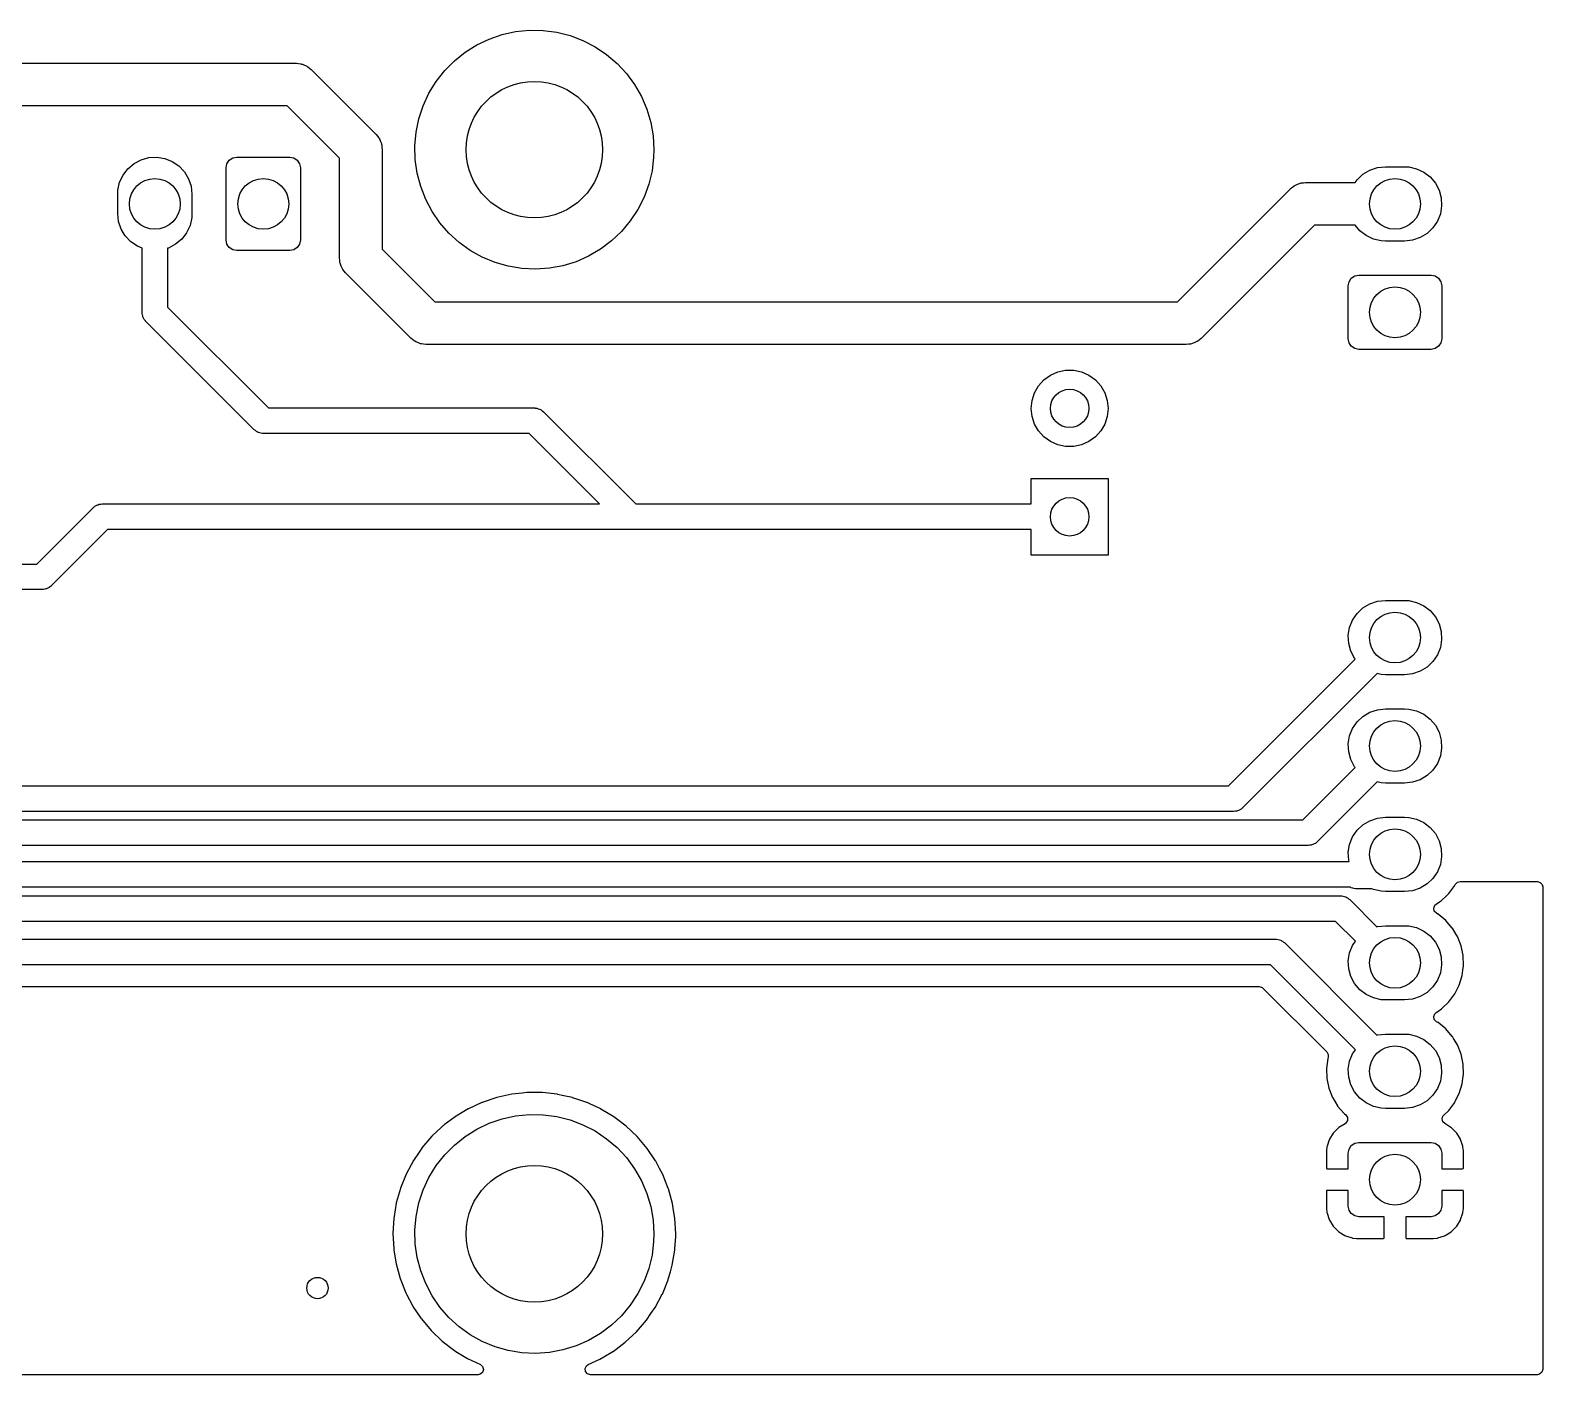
# Model space of a CAD drawing. Extents: x 14 to 417, y -139 to -108.
# Drawn here: x 381.89 to 417.32, y -139.19 to -107.69 of the extents above; entities that cross this region are included whole.
import ezdxf

# ---------------------------------------------------------------- set-up
doc = ezdxf.new("R2010")
doc.units = 0
doc.layers.add('BLACK', color=7, linetype='CONTINUOUS')

msp = doc.modelspace()

# ---------------------------------------------------------------- linework, layer by layer
at = {"layer": 'BLACK', "linetype": 'CONTINUOUS'}
for p, q in [((393.262, -107.724), (393.583, -107.692)), ((393.583, -107.692), (393.905, -107.698)), ((393.905, -107.698), (394.225, -107.74)), ((392.078, -108.208), (392.351, -108.036)), ((392.351, -108.036), (392.642, -107.898)), ((392.642, -107.898), (392.947, -107.793)), ((392.947, -107.793), (393.262, -107.724)), ((394.225, -107.74), (394.537, -107.818)), ((394.537, -107.818), (394.839, -107.932)), ((394.839, -107.932), (395.125, -108.08)), ((391.6, -108.638), (391.826, -108.409)), ((391.826, -108.409), (392.078, -108.208)), ((395.125, -108.08), (395.393, -108.26)), ((395.393, -108.26), (395.638, -108.469)), ((369.316, -108.466), (388.119, -108.466)), ((388.119, -108.466), (388.125, -108.466)), ((388.125, -108.466), (388.176, -108.474)), ((388.176, -108.474), (388.227, -108.478)), ((388.227, -108.478), (388.246, -108.485)), ((388.246, -108.485), (388.265, -108.488)), ((388.265, -108.488), (388.312, -108.51)), ((388.312, -108.51), (388.359, -108.527)), ((388.359, -108.527), (388.376, -108.54)), ((388.376, -108.54), (388.394, -108.548)), ((388.394, -108.548), (388.432, -108.582)), ((388.432, -108.582), (388.473, -108.612)), ((388.473, -108.612), (389.99, -110.129)), ((391.401, -108.892), (391.6, -108.638)), ((395.638, -108.469), (395.857, -108.705)), ((395.857, -108.705), (396.048, -108.965)), ((391.232, -109.167), (391.401, -108.892)), ((396.048, -108.965), (396.208, -109.245)), ((387.912, -109.466), (369.523, -109.466)), ((389.136, -110.69), (387.912, -109.466)), ((390.995, -109.765), (391.097, -109.459)), ((391.097, -109.459), (391.232, -109.167)), ((396.208, -109.245), (396.334, -109.542)), ((390.93, -110.081), (390.995, -109.765)), ((396.334, -109.542), (396.426, -109.851)), ((389.99, -110.129), (389.994, -110.134)), ((389.994, -110.134), (390.024, -110.175)), ((390.024, -110.175), (390.057, -110.213)), ((390.901, -110.402), (390.93, -110.081)), ((396.426, -109.851), (396.481, -110.168)), ((396.481, -110.168), (396.5, -110.49)), ((390.057, -110.213), (390.066, -110.232)), ((390.066, -110.232), (390.077, -110.248)), ((390.077, -110.248), (390.095, -110.296)), ((390.095, -110.296), (390.116, -110.342)), ((390.116, -110.342), (390.119, -110.362)), ((390.119, -110.362), (390.126, -110.381)), ((390.126, -110.381), (390.129, -110.432)), ((390.129, -110.432), (390.136, -110.483)), ((390.136, -110.483), (390.136, -112.823)), ((390.91, -110.724), (390.901, -110.402)), ((396.5, -110.49), (396.494, -110.666)), ((384.18, -110.935), (384.324, -110.814)), ((384.324, -110.814), (384.49, -110.726)), ((384.49, -110.726), (384.671, -110.676)), ((384.671, -110.676), (384.859, -110.666)), ((384.859, -110.666), (385.044, -110.697)), ((385.044, -110.697), (385.218, -110.767)), ((385.218, -110.767), (385.374, -110.872)), ((385.374, -110.872), (385.503, -111.009)), ((386.48, -110.915), (386.499, -110.819)), ((386.499, -110.819), (386.553, -110.738)), ((386.553, -110.738), (386.634, -110.684)), ((386.634, -110.684), (386.73, -110.665)), ((386.73, -110.665), (387.97, -110.665)), ((387.97, -110.665), (388.066, -110.684)), ((388.066, -110.684), (388.147, -110.738)), ((388.147, -110.738), (388.201, -110.819)), ((388.201, -110.819), (388.22, -110.915)), ((389.136, -113.03), (389.136, -110.69)), ((390.955, -111.043), (390.91, -110.724)), ((396.494, -110.666), (396.456, -110.986)), ((413.447, -110.91), (413.634, -110.89)), ((413.634, -110.89), (414.084, -110.89)), ((414.084, -110.89), (414.181, -110.895)), ((383.986, -111.255), (384.066, -111.084)), ((384.066, -111.084), (384.18, -110.935)), ((385.503, -111.009), (385.6, -111.17)), ((385.6, -111.17), (385.66, -111.348)), ((386.48, -112.605), (386.48, -110.915)), ((388.22, -110.915), (388.22, -112.605)), ((391.037, -111.355), (390.955, -111.043)), ((396.456, -110.986), (396.38, -111.299)), ((412.928, -111.26), (412.971, -111.196)), ((412.971, -111.196), (413.108, -111.067)), ((413.108, -111.067), (413.269, -110.97)), ((413.269, -110.97), (413.447, -110.91)), ((414.181, -110.895), (414.364, -110.936)), ((414.364, -110.936), (414.535, -111.016)), ((414.535, -111.016), (414.684, -111.13)), ((414.684, -111.13), (414.805, -111.274)), ((383.94, -111.535), (383.945, -111.438)), ((383.94, -111.985), (383.94, -111.535)), ((383.945, -111.438), (383.986, -111.255)), ((385.66, -111.348), (385.68, -111.535)), ((385.68, -111.535), (385.68, -111.985)), ((391.154, -111.656), (391.037, -111.355)), ((396.27, -111.602), (396.125, -111.89)), ((396.38, -111.299), (396.27, -111.602)), ((408.763, -114.054), (411.41, -111.406)), ((411.41, -111.406), (411.415, -111.402)), ((411.415, -111.402), (411.456, -111.372)), ((411.456, -111.372), (411.495, -111.339)), ((411.495, -111.339), (411.513, -111.33)), ((411.513, -111.33), (411.529, -111.319)), ((411.529, -111.319), (411.577, -111.301)), ((411.577, -111.301), (411.624, -111.28)), ((411.624, -111.28), (411.644, -111.277)), ((411.644, -111.277), (411.663, -111.27)), ((411.663, -111.27), (411.714, -111.267)), ((411.714, -111.267), (411.764, -111.26)), ((411.764, -111.26), (412.928, -111.26)), ((414.805, -111.274), (414.893, -111.44)), ((414.893, -111.44), (414.943, -111.621)), ((391.305, -111.94), (391.154, -111.656)), ((391.488, -112.206), (391.305, -111.94)), ((396.125, -111.89), (395.948, -112.159)), ((414.953, -111.809), (414.922, -111.994)), ((414.943, -111.621), (414.953, -111.809)), ((383.96, -112.172), (383.94, -111.985)), ((384.02, -112.35), (383.96, -112.172)), ((385.634, -112.265), (385.554, -112.436)), ((385.675, -112.082), (385.634, -112.265)), ((385.68, -111.985), (385.675, -112.082)), ((391.699, -112.449), (391.488, -112.206)), ((395.948, -112.159), (395.741, -112.407)), ((411.971, -112.26), (409.324, -114.908)), ((412.924, -112.26), (411.971, -112.26)), ((413.034, -112.39), (412.924, -112.26)), ((414.852, -112.168), (414.747, -112.324)), ((414.922, -111.994), (414.852, -112.168)), ((384.117, -112.511), (384.02, -112.35)), ((384.246, -112.648), (384.117, -112.511)), ((384.402, -112.753), (384.246, -112.648)), ((385.44, -112.585), (385.296, -112.706)), ((385.554, -112.436), (385.44, -112.585)), ((386.499, -112.701), (386.48, -112.605)), ((388.22, -112.605), (388.201, -112.701)), ((391.938, -112.666), (391.699, -112.449)), ((395.507, -112.629), (395.249, -112.822)), ((395.741, -112.407), (395.507, -112.629)), ((413.183, -112.504), (413.034, -112.39)), ((413.354, -112.584), (413.183, -112.504)), ((413.537, -112.625), (413.354, -112.584)), ((413.634, -112.63), (413.537, -112.625)), ((414.084, -112.63), (413.634, -112.63)), ((414.271, -112.61), (414.084, -112.63)), ((414.449, -112.55), (414.271, -112.61)), ((414.61, -112.453), (414.449, -112.55)), ((414.747, -112.324), (414.61, -112.453)), ((384.51, -112.797), (384.402, -112.753)), ((384.51, -114.3), (384.51, -112.797)), ((385.13, -112.794), (385.11, -112.799)), ((385.11, -112.799), (385.11, -114.176)), ((385.296, -112.706), (385.13, -112.794)), ((386.553, -112.782), (386.499, -112.701)), ((386.634, -112.836), (386.553, -112.782)), ((386.73, -112.855), (386.634, -112.836)), ((387.97, -112.855), (386.73, -112.855)), ((388.066, -112.836), (387.97, -112.855)), ((388.147, -112.782), (388.066, -112.836)), ((388.201, -112.701), (388.147, -112.782)), ((390.136, -112.823), (391.367, -114.054)), ((392.2, -112.854), (391.938, -112.666)), ((392.481, -113.011), (392.2, -112.854)), ((392.779, -113.134), (392.481, -113.011)), ((394.971, -112.985), (394.676, -113.114)), ((395.249, -112.822), (394.971, -112.985)), ((389.143, -113.08), (389.136, -113.03)), ((389.146, -113.131), (389.143, -113.08)), ((389.153, -113.15), (389.146, -113.131)), ((389.156, -113.17), (389.153, -113.15)), ((389.177, -113.217), (389.156, -113.17)), ((389.195, -113.265), (389.177, -113.217)), ((389.206, -113.281), (389.195, -113.265)), ((389.215, -113.299), (389.206, -113.281)), ((389.248, -113.338), (389.215, -113.299)), ((389.278, -113.379), (389.248, -113.338)), ((393.089, -113.223), (392.779, -113.134)), ((393.407, -113.275), (393.089, -113.223)), ((393.729, -113.29), (393.407, -113.275)), ((394.051, -113.268), (393.729, -113.29)), ((394.368, -113.209), (394.051, -113.268)), ((394.676, -113.114), (394.368, -113.209)), ((389.282, -113.384), (389.278, -113.379)), ((390.806, -114.908), (389.282, -113.384)), ((412.764, -113.68), (412.783, -113.584)), ((412.764, -114.92), (412.764, -113.68)), ((412.783, -113.584), (412.837, -113.503)), ((412.837, -113.503), (412.918, -113.449)), ((412.918, -113.449), (413.014, -113.43)), ((413.014, -113.43), (414.704, -113.43)), ((414.704, -113.43), (414.8, -113.449)), ((414.8, -113.449), (414.881, -113.503)), ((414.881, -113.503), (414.935, -113.584)), ((414.935, -113.584), (414.954, -113.68)), ((414.954, -113.68), (414.954, -114.92)), ((391.367, -114.054), (408.763, -114.054)), ((384.516, -114.333), (384.51, -114.3)), ((384.517, -114.366), (384.516, -114.333)), ((384.526, -114.386), (384.517, -114.366)), ((384.53, -114.408), (384.526, -114.386)), ((384.548, -114.436), (384.53, -114.408)), ((384.561, -114.467), (384.548, -114.436)), ((385.11, -114.176), (387.474, -116.54)), ((384.584, -114.495), (384.561, -114.467)), ((384.588, -114.502), (384.584, -114.495)), ((384.591, -114.504), (384.588, -114.502)), ((384.598, -114.512), (384.591, -114.504)), ((387.138, -117.052), (384.598, -114.512)), ((390.847, -114.938), (390.806, -114.908)), ((390.885, -114.972), (390.847, -114.938)), ((390.904, -114.98), (390.885, -114.972)), ((390.92, -114.993), (390.904, -114.98)), ((390.968, -115.01), (390.92, -114.993)), ((391.014, -115.032), (390.968, -115.01)), ((391.034, -115.035), (391.014, -115.032)), ((391.053, -115.042), (391.034, -115.035)), ((391.103, -115.046), (391.053, -115.042)), ((391.154, -115.054), (391.103, -115.046)), ((391.16, -115.054), (391.154, -115.054)), ((408.97, -115.054), (391.16, -115.054)), ((409.021, -115.047), (408.97, -115.054)), ((409.071, -115.044), (409.021, -115.047)), ((409.09, -115.037), (409.071, -115.044)), ((409.11, -115.034), (409.09, -115.037)), ((409.157, -115.013), (409.11, -115.034)), ((409.205, -114.995), (409.157, -115.013)), ((409.221, -114.984), (409.205, -114.995)), ((409.239, -114.975), (409.221, -114.984)), ((409.278, -114.942), (409.239, -114.975)), ((409.319, -114.912), (409.278, -114.942)), ((409.324, -114.908), (409.319, -114.912)), ((412.783, -115.016), (412.764, -114.92)), ((412.837, -115.097), (412.783, -115.016)), ((412.918, -115.151), (412.837, -115.097)), ((414.881, -115.097), (414.8, -115.151)), ((414.935, -115.016), (414.881, -115.097)), ((414.954, -114.92), (414.935, -115.016)), ((413.014, -115.17), (412.918, -115.151)), ((414.704, -115.17), (413.014, -115.17)), ((414.8, -115.151), (414.704, -115.17)), ((405.637, -115.882), (405.789, -115.772)), ((405.789, -115.772), (405.961, -115.695)), ((405.961, -115.695), (406.145, -115.656)), ((406.145, -115.656), (406.333, -115.656)), ((406.333, -115.656), (406.517, -115.695)), ((406.517, -115.695), (406.689, -115.772)), ((406.689, -115.772), (406.841, -115.882)), ((405.359, -116.364), (405.417, -116.185)), ((405.417, -116.185), (405.511, -116.022)), ((405.511, -116.022), (405.637, -115.882)), ((406.841, -115.882), (406.967, -116.022)), ((406.967, -116.022), (407.061, -116.185)), ((407.061, -116.185), (407.119, -116.364)), ((387.474, -116.54), (393.7, -116.54)), ((393.7, -116.54), (393.71, -116.541)), ((393.71, -116.541), (393.715, -116.54)), ((393.715, -116.54), (393.722, -116.542)), ((393.722, -116.542), (393.758, -116.546)), ((393.758, -116.546), (393.789, -116.558)), ((393.789, -116.558), (393.822, -116.566)), ((405.339, -116.551), (405.359, -116.364)), ((405.359, -116.738), (405.339, -116.551)), ((407.119, -116.364), (407.139, -116.551)), ((407.139, -116.551), (407.119, -116.738)), ((393.822, -116.566), (393.84, -116.578)), ((393.84, -116.578), (393.86, -116.586)), ((393.86, -116.586), (393.885, -116.609)), ((393.885, -116.609), (393.912, -116.628)), ((393.912, -116.628), (396.075, -118.791)), ((405.417, -116.917), (405.359, -116.738)), ((405.511, -117.08), (405.417, -116.917)), ((407.061, -116.917), (406.967, -117.08)), ((407.119, -116.738), (407.061, -116.917)), ((387.165, -117.071), (387.138, -117.052)), ((387.19, -117.094), (387.165, -117.071)), ((387.21, -117.102), (387.19, -117.094)), ((387.228, -117.114), (387.21, -117.102)), ((387.261, -117.122), (387.228, -117.114)), ((387.292, -117.134), (387.261, -117.122)), ((387.328, -117.138), (387.292, -117.134)), ((387.335, -117.14), (387.328, -117.138)), ((387.34, -117.139), (387.335, -117.14)), ((387.35, -117.14), (387.34, -117.139)), ((393.576, -117.14), (387.35, -117.14)), ((395.227, -118.791), (393.576, -117.14)), ((405.637, -117.22), (405.511, -117.08)), ((405.789, -117.33), (405.637, -117.22)), ((406.841, -117.22), (406.689, -117.33)), ((406.967, -117.08), (406.841, -117.22)), ((405.961, -117.407), (405.789, -117.33)), ((406.145, -117.446), (405.961, -117.407)), ((406.333, -117.446), (406.145, -117.446)), ((406.517, -117.407), (406.333, -117.446)), ((406.689, -117.33), (406.517, -117.407)), ((405.339, -118.191), (407.139, -118.191)), ((405.339, -118.791), (405.339, -118.191)), ((407.139, -118.191), (407.139, -119.991)), ((382.044, -120.198), (383.363, -118.879)), ((383.363, -118.879), (383.371, -118.872)), ((383.371, -118.872), (383.374, -118.869)), ((383.374, -118.869), (383.38, -118.865)), ((383.38, -118.865), (383.408, -118.842)), ((383.408, -118.842), (383.439, -118.829)), ((383.439, -118.829), (383.467, -118.811)), ((383.467, -118.811), (383.489, -118.807)), ((383.489, -118.807), (383.509, -118.798)), ((383.509, -118.798), (383.542, -118.797)), ((383.542, -118.797), (383.575, -118.791)), ((383.575, -118.791), (395.227, -118.791)), ((396.075, -118.791), (405.339, -118.791)), ((383.699, -119.391), (382.381, -120.71)), ((405.339, -119.391), (383.699, -119.391)), ((405.339, -119.991), (405.339, -119.391)), ((407.139, -119.991), (405.339, -119.991)), ((358.064, -120.198), (382.044, -120.198)), ((382.168, -120.798), (358.188, -120.798)), ((382.201, -120.792), (382.168, -120.798)), ((382.234, -120.79), (382.201, -120.792)), ((382.255, -120.782), (382.234, -120.79)), ((382.276, -120.777), (382.255, -120.782)), ((382.305, -120.76), (382.276, -120.777)), ((382.335, -120.747), (382.305, -120.76)), ((382.363, -120.724), (382.335, -120.747)), ((382.37, -120.72), (382.363, -120.724)), ((382.373, -120.716), (382.37, -120.72)), ((382.381, -120.71), (382.373, -120.716)), ((413.108, -121.227), (413.269, -121.13)), ((413.269, -121.13), (413.447, -121.07)), ((413.447, -121.07), (413.634, -121.05)), ((413.634, -121.05), (414.084, -121.05)), ((414.084, -121.05), (414.181, -121.055)), ((414.181, -121.055), (414.364, -121.096)), ((414.364, -121.096), (414.535, -121.176)), ((412.796, -121.686), (412.866, -121.512)), ((412.866, -121.512), (412.971, -121.356)), ((412.971, -121.356), (413.108, -121.227)), ((414.535, -121.176), (414.684, -121.29)), ((414.684, -121.29), (414.805, -121.434)), ((414.805, -121.434), (414.893, -121.6)), ((412.765, -121.871), (412.796, -121.686)), ((412.775, -122.059), (412.765, -121.871)), ((414.893, -121.6), (414.943, -121.781)), ((414.943, -121.781), (414.953, -121.969)), ((412.825, -122.24), (412.775, -122.059)), ((414.922, -122.154), (414.852, -122.328)), ((414.953, -121.969), (414.922, -122.154)), ((409.962, -125.392), (412.929, -122.426)), ((412.913, -122.406), (412.825, -122.24)), ((412.929, -122.426), (412.913, -122.406)), ((414.747, -122.484), (414.61, -122.613)), ((414.852, -122.328), (414.747, -122.484)), ((413.44, -122.763), (410.299, -125.905)), ((413.537, -122.785), (413.44, -122.763)), ((413.634, -122.79), (413.537, -122.785)), ((414.084, -122.79), (413.634, -122.79)), ((414.271, -122.77), (414.084, -122.79)), ((414.449, -122.71), (414.271, -122.77)), ((414.61, -122.613), (414.449, -122.71)), ((413.269, -123.67), (413.447, -123.61)), ((413.447, -123.61), (413.634, -123.59)), ((413.634, -123.59), (414.084, -123.59)), ((414.084, -123.59), (414.181, -123.595)), ((414.181, -123.595), (414.364, -123.636)), ((414.364, -123.636), (414.535, -123.716)), ((412.866, -124.052), (412.971, -123.896)), ((412.971, -123.896), (413.108, -123.767)), ((413.108, -123.767), (413.269, -123.67)), ((414.535, -123.716), (414.684, -123.83)), ((414.684, -123.83), (414.805, -123.974)), ((414.805, -123.974), (414.893, -124.14)), ((412.765, -124.411), (412.796, -124.226)), ((412.796, -124.226), (412.866, -124.052)), ((414.893, -124.14), (414.943, -124.321)), ((414.943, -124.321), (414.953, -124.509)), ((412.775, -124.599), (412.765, -124.411)), ((412.825, -124.78), (412.775, -124.599)), ((414.922, -124.694), (414.852, -124.868)), ((414.953, -124.509), (414.922, -124.694)), ((411.703, -126.192), (412.929, -124.966)), ((412.913, -124.946), (412.825, -124.78)), ((412.929, -124.966), (412.913, -124.946)), ((414.747, -125.024), (414.61, -125.153)), ((414.852, -124.868), (414.747, -125.024)), ((233.032, -125.392), (409.962, -125.392)), ((413.44, -125.303), (412.039, -126.704)), ((413.537, -125.325), (413.44, -125.303)), ((413.634, -125.33), (413.537, -125.325)), ((414.084, -125.33), (413.634, -125.33)), ((414.271, -125.31), (414.084, -125.33)), ((414.449, -125.25), (414.271, -125.31)), ((414.61, -125.153), (414.449, -125.25)), ((410.087, -125.992), (233.157, -125.992)), ((410.119, -125.986), (410.087, -125.992)), ((410.152, -125.985), (410.119, -125.986)), ((410.173, -125.976), (410.152, -125.985)), ((410.195, -125.972), (410.173, -125.976)), ((410.223, -125.955), (410.195, -125.972)), ((410.253, -125.942), (410.223, -125.955)), ((410.281, -125.919), (410.253, -125.942)), ((410.288, -125.915), (410.281, -125.919)), ((410.291, -125.911), (410.288, -125.915)), ((410.299, -125.905), (410.291, -125.911)), ((233.364, -126.192), (411.703, -126.192)), ((412.866, -126.592), (412.971, -126.436)), ((412.971, -126.436), (413.108, -126.307)), ((413.108, -126.307), (413.269, -126.21)), ((413.269, -126.21), (413.447, -126.15)), ((413.447, -126.15), (413.634, -126.13)), ((413.634, -126.13), (414.084, -126.13)), ((414.084, -126.13), (414.181, -126.135)), ((414.181, -126.135), (414.364, -126.176)), ((414.364, -126.176), (414.535, -126.256)), ((414.535, -126.256), (414.684, -126.37)), ((414.684, -126.37), (414.805, -126.514)), ((411.827, -126.792), (233.488, -126.792)), ((411.86, -126.786), (411.827, -126.792)), ((411.893, -126.785), (411.86, -126.786)), ((411.913, -126.776), (411.893, -126.785)), ((411.935, -126.772), (411.913, -126.776)), ((411.963, -126.754), (411.935, -126.772)), ((411.994, -126.741), (411.963, -126.754)), ((412.022, -126.718), (411.994, -126.741)), ((412.029, -126.714), (412.022, -126.718)), ((412.031, -126.711), (412.029, -126.714)), ((412.039, -126.704), (412.031, -126.711)), ((412.765, -126.951), (412.796, -126.766)), ((412.796, -126.766), (412.866, -126.592)), ((414.805, -126.514), (414.893, -126.68)), ((414.893, -126.68), (414.943, -126.861)), ((233.516, -127.17), (412.784, -127.17)), ((412.775, -127.139), (412.765, -126.951)), ((412.784, -127.17), (412.775, -127.139)), ((414.953, -127.049), (414.922, -127.234)), ((414.943, -126.861), (414.953, -127.049)), ((414.852, -127.408), (414.747, -127.564)), ((414.922, -127.234), (414.852, -127.408)), ((412.819, -127.77), (233.64, -127.77)), ((412.836, -127.782), (412.819, -127.77)), ((412.869, -127.79), (412.836, -127.782)), ((412.899, -127.802), (412.869, -127.79)), ((412.935, -127.806), (412.899, -127.802)), ((412.943, -127.808), (412.935, -127.806)), ((412.948, -127.807), (412.943, -127.808)), ((412.958, -127.808), (412.948, -127.807)), ((413.32, -127.808), (412.958, -127.808)), ((413.354, -127.824), (413.32, -127.808)), ((413.537, -127.865), (413.354, -127.824)), ((413.634, -127.87), (413.537, -127.865)), ((414.084, -127.87), (413.634, -127.87)), ((414.271, -127.85), (414.084, -127.87)), ((414.449, -127.79), (414.271, -127.85)), ((414.61, -127.693), (414.449, -127.79)), ((414.747, -127.564), (414.61, -127.693)), ((415.12, -127.917), (415.26, -127.729)), ((415.26, -127.729), (415.262, -127.724)), ((415.262, -127.724), (415.273, -127.704)), ((415.262, -127.724), (415.262, -127.724)), ((415.273, -127.704), (415.321, -127.652)), ((415.321, -127.652), (415.385, -127.635)), ((415.385, -127.635), (417.195, -127.635)), ((417.195, -127.635), (417.264, -127.655)), ((417.264, -127.655), (417.31, -127.709)), ((417.31, -127.709), (417.321, -127.761)), ((417.321, -127.761), (417.321, -139.065)), ((233.847, -127.97), (412.589, -127.97)), ((412.589, -127.97), (412.599, -127.971)), ((412.599, -127.971), (412.604, -127.97)), ((412.604, -127.97), (412.611, -127.972)), ((412.611, -127.972), (412.647, -127.976)), ((412.647, -127.976), (412.678, -127.988)), ((412.678, -127.988), (412.711, -127.996)), ((412.711, -127.996), (412.729, -128.008)), ((412.729, -128.008), (412.749, -128.016)), ((412.749, -128.016), (412.774, -128.039)), ((412.774, -128.039), (412.801, -128.058)), ((412.801, -128.058), (413.437, -128.694)), ((414.767, -128.258), (414.793, -128.192)), ((414.793, -128.192), (414.822, -128.165)), ((414.822, -128.165), (414.9, -128.112)), ((414.9, -128.112), (414.951, -128.078)), ((414.951, -128.078), (414.975, -128.056)), ((414.975, -128.056), (415.041, -127.992)), ((415.041, -127.992), (415.12, -127.917)), ((412.465, -128.57), (233.971, -128.57)), ((412.931, -129.036), (412.465, -128.57)), ((414.781, -128.328), (414.767, -128.258)), ((414.831, -128.379), (414.781, -128.328)), ((414.863, -128.397), (414.831, -128.379)), ((414.868, -128.4), (414.863, -128.397)), ((414.863, -128.397), (414.863, -128.397)), ((415.049, -128.548), (414.868, -128.4)), ((415.202, -128.725), (415.049, -128.548)), ((413.437, -128.694), (413.447, -128.69)), ((413.447, -128.69), (413.634, -128.67)), ((413.634, -128.67), (414.084, -128.67)), ((414.084, -128.67), (414.181, -128.675)), ((414.181, -128.675), (414.364, -128.716)), ((414.364, -128.716), (414.535, -128.796)), ((414.535, -128.796), (414.684, -128.91)), ((414.684, -128.91), (414.805, -129.054)), ((415.205, -128.729), (415.202, -128.725)), ((415.293, -128.875), (415.205, -128.729)), ((415.205, -128.729), (415.205, -128.729)), ((415.323, -128.925), (415.293, -128.875)), ((415.409, -129.142), (415.323, -128.925)), ((233.962, -128.986), (411.065, -128.986)), ((411.065, -128.986), (411.075, -128.987)), ((411.075, -128.987), (411.08, -128.986)), ((411.08, -128.986), (411.087, -128.988)), ((411.087, -128.988), (411.123, -128.992)), ((411.123, -128.992), (411.154, -129.004)), ((411.154, -129.004), (411.187, -129.012)), ((411.187, -129.012), (411.205, -129.024)), ((411.205, -129.024), (411.225, -129.032)), ((411.225, -129.032), (411.25, -129.055)), ((411.25, -129.055), (411.277, -129.074)), ((411.277, -129.074), (413.437, -131.234)), ((412.765, -129.491), (412.796, -129.306)), ((412.796, -129.306), (412.866, -129.132)), ((412.866, -129.132), (412.931, -129.036)), ((414.805, -129.054), (414.893, -129.22)), ((414.893, -129.22), (414.943, -129.401)), ((415.457, -129.371), (415.409, -129.142)), ((410.941, -129.586), (234.086, -129.586)), ((412.931, -131.576), (410.941, -129.586)), ((412.775, -129.679), (412.765, -129.491)), ((414.953, -129.589), (414.922, -129.774)), ((414.943, -129.401), (414.953, -129.589)), ((415.452, -129.709), (415.465, -129.61)), ((415.466, -129.605), (415.457, -129.371)), ((415.465, -129.61), (415.466, -129.605)), ((415.465, -129.61), (415.465, -129.61)), ((412.825, -129.86), (412.775, -129.679)), ((412.913, -130.026), (412.825, -129.86)), ((413.034, -130.17), (412.913, -130.026)), ((414.852, -129.948), (414.747, -130.104)), ((414.922, -129.774), (414.852, -129.948)), ((415.366, -130.06), (415.435, -129.837)), ((415.435, -129.837), (415.452, -129.709)), ((234.349, -130.094), (410.678, -130.094)), ((410.678, -130.094), (410.746, -130.115)), ((410.746, -130.115), (410.767, -130.131)), ((410.767, -130.131), (412.261, -131.626)), ((413.183, -130.284), (413.034, -130.17)), ((413.354, -130.364), (413.183, -130.284)), ((413.537, -130.405), (413.354, -130.364)), ((414.449, -130.33), (414.271, -130.39)), ((414.61, -130.233), (414.449, -130.33)), ((414.747, -130.104), (414.61, -130.233)), ((415.12, -130.457), (415.26, -130.269)), ((415.26, -130.269), (415.315, -130.16)), ((415.315, -130.16), (415.363, -130.065)), ((415.363, -130.065), (415.366, -130.06)), ((415.363, -130.065), (415.363, -130.065)), ((413.634, -130.41), (413.537, -130.405)), ((414.084, -130.41), (413.634, -130.41)), ((414.271, -130.39), (414.084, -130.41)), ((414.767, -130.798), (414.793, -130.732)), ((414.793, -130.732), (414.822, -130.705)), ((414.822, -130.705), (414.864, -130.677)), ((414.864, -130.677), (414.951, -130.618)), ((414.951, -130.618), (415.12, -130.457)), ((414.781, -130.868), (414.767, -130.798)), ((414.831, -130.919), (414.781, -130.868)), ((414.863, -130.937), (414.831, -130.919)), ((414.868, -130.94), (414.863, -130.937)), ((414.863, -130.937), (414.863, -130.937)), ((415.049, -131.088), (414.868, -130.94)), ((415.202, -131.265), (415.049, -131.088)), ((413.437, -131.234), (413.447, -131.23)), ((413.447, -131.23), (413.634, -131.21)), ((413.634, -131.21), (414.084, -131.21)), ((414.084, -131.21), (414.181, -131.215)), ((414.181, -131.215), (414.364, -131.256)), ((414.364, -131.256), (414.535, -131.336)), ((414.535, -131.336), (414.684, -131.45)), ((415.205, -131.269), (415.202, -131.265)), ((415.231, -131.313), (415.205, -131.269)), ((415.205, -131.269), (415.205, -131.269)), ((415.323, -131.465), (415.231, -131.313)), ((412.283, -131.783), (412.252, -132.015)), ((412.261, -131.626), (412.295, -131.688)), ((412.292, -131.752), (412.283, -131.783)), ((412.295, -131.688), (412.292, -131.752)), ((412.796, -131.846), (412.866, -131.672)), ((412.866, -131.672), (412.931, -131.576)), ((414.684, -131.45), (414.805, -131.594)), ((414.805, -131.594), (414.893, -131.76)), ((414.893, -131.76), (414.943, -131.941)), ((415.409, -131.682), (415.323, -131.465)), ((415.457, -131.911), (415.409, -131.682)), ((412.252, -132.015), (412.261, -132.249)), ((412.765, -132.031), (412.796, -131.846)), ((412.775, -132.219), (412.765, -132.031)), ((414.953, -132.129), (414.922, -132.314)), ((414.943, -131.941), (414.953, -132.129)), ((415.452, -132.249), (415.465, -132.15)), ((415.466, -132.145), (415.457, -131.911)), ((415.465, -132.15), (415.466, -132.145)), ((415.465, -132.15), (415.465, -132.15)), ((412.261, -132.249), (412.309, -132.478)), ((412.309, -132.478), (412.395, -132.695)), ((412.825, -132.4), (412.775, -132.219)), ((412.913, -132.566), (412.825, -132.4)), ((414.852, -132.488), (414.747, -132.644)), ((414.922, -132.314), (414.852, -132.488)), ((415.366, -132.6), (415.435, -132.377)), ((415.435, -132.377), (415.452, -132.249)), ((392.472, -132.813), (392.155, -132.959)), ((392.477, -132.811), (392.472, -132.813)), ((392.48, -132.809), (392.477, -132.811)), ((392.477, -132.811), (392.477, -132.811)), ((392.82, -132.696), (392.48, -132.809)), ((393.17, -132.619), (392.82, -132.696)), ((393.174, -132.619), (393.17, -132.619)), ((393.413, -132.593), (393.174, -132.619)), ((393.174, -132.619), (393.174, -132.619)), ((393.527, -132.581), (393.413, -132.593)), ((393.712, -132.582), (393.527, -132.581)), ((393.882, -132.582), (393.712, -132.582)), ((393.885, -132.582), (393.882, -132.582)), ((393.882, -132.582), (393.882, -132.582)), ((393.888, -132.582), (393.885, -132.582)), ((394.238, -132.621), (393.888, -132.582)), ((393.888, -132.582), (393.888, -132.582)), ((394.241, -132.621), (394.238, -132.621)), ((394.238, -132.621), (394.238, -132.621)), ((394.244, -132.622), (394.241, -132.621)), ((394.393, -132.655), (394.244, -132.622)), ((394.244, -132.622), (394.244, -132.622)), ((394.591, -132.699), (394.393, -132.655)), ((394.594, -132.7), (394.591, -132.699)), ((394.717, -132.741), (394.594, -132.7)), ((394.594, -132.7), (394.594, -132.7)), ((394.93, -132.814), (394.717, -132.741)), ((394.934, -132.815), (394.93, -132.814)), ((394.997, -132.844), (394.934, -132.815)), ((394.934, -132.815), (394.934, -132.815)), ((395.256, -132.964), (394.997, -132.844)), ((412.395, -132.695), (412.401, -132.705)), ((412.401, -132.705), (412.512, -132.889)), ((413.034, -132.71), (412.913, -132.566)), ((413.183, -132.824), (413.034, -132.71)), ((413.354, -132.904), (413.183, -132.824)), ((414.61, -132.773), (414.449, -132.87)), ((414.747, -132.644), (414.61, -132.773)), ((415.12, -132.997), (415.26, -132.809)), ((415.26, -132.809), (415.273, -132.783)), ((415.273, -132.783), (415.363, -132.605)), ((415.363, -132.605), (415.366, -132.6)), ((415.363, -132.605), (415.363, -132.605)), ((391.844, -133.145), (391.589, -133.338)), ((391.847, -133.143), (391.844, -133.145)), ((391.844, -133.145), (391.844, -133.145)), ((391.868, -133.131), (391.847, -133.143)), ((392.152, -132.961), (391.868, -133.131)), ((392.155, -132.959), (392.152, -132.961)), ((392.152, -132.961), (392.152, -132.961)), ((392.642, -133.298), (392.947, -133.193)), ((392.947, -133.193), (393.262, -133.124)), ((393.262, -133.124), (393.583, -133.092)), ((393.583, -133.092), (393.905, -133.098)), ((393.905, -133.098), (394.225, -133.14)), ((394.225, -133.14), (394.537, -133.218)), ((395.258, -132.966), (395.256, -132.964)), ((395.559, -133.148), (395.258, -132.966)), ((395.258, -132.966), (395.258, -132.966)), ((395.562, -133.15), (395.559, -133.148)), ((395.559, -133.148), (395.559, -133.148)), ((395.565, -133.152), (395.562, -133.15)), ((395.627, -133.199), (395.565, -133.152)), ((395.565, -133.152), (395.565, -133.152)), ((395.847, -133.367), (395.627, -133.199)), ((412.512, -132.889), (412.516, -132.895)), ((412.516, -132.895), (412.67, -133.072)), ((412.67, -133.072), (412.674, -133.075)), ((412.674, -133.075), (412.707, -133.103)), ((412.707, -133.103), (412.747, -133.161)), ((412.747, -133.161), (412.749, -133.232)), ((413.537, -132.945), (413.354, -132.904)), ((413.634, -132.95), (413.537, -132.945)), ((414.084, -132.95), (413.634, -132.95)), ((414.271, -132.93), (414.084, -132.95)), ((414.449, -132.87), (414.271, -132.93)), ((414.964, -133.199), (414.984, -133.131)), ((414.983, -133.267), (414.964, -133.199)), ((414.984, -133.131), (415.003, -133.109)), ((415.003, -133.109), (415.12, -132.997)), ((391.52, -133.398), (391.301, -133.605)), ((391.559, -133.362), (391.52, -133.398)), ((391.561, -133.359), (391.559, -133.362)), ((391.559, -133.362), (391.559, -133.362)), ((391.589, -133.338), (391.561, -133.359)), ((392.078, -133.608), (392.351, -133.436)), ((392.351, -133.436), (392.642, -133.298)), ((394.537, -133.218), (394.839, -133.332)), ((394.839, -133.332), (395.125, -133.48)), ((395.125, -133.48), (395.393, -133.66)), ((396.107, -133.613), (395.847, -133.367)), ((412.411, -133.533), (412.326, -133.671)), ((412.42, -133.522), (412.411, -133.533)), ((412.535, -133.407), (412.42, -133.522)), ((412.546, -133.398), (412.535, -133.407)), ((412.69, -133.309), (412.546, -133.398)), ((412.712, -133.293), (412.69, -133.308)), ((412.69, -133.308), (412.69, -133.309)), ((412.749, -133.232), (412.712, -133.293)), ((415.028, -133.306), (414.983, -133.267)), ((415.027, -133.308), (415.028, -133.306)), ((415.171, -133.397), (415.027, -133.308)), ((415.182, -133.406), (415.171, -133.397)), ((415.297, -133.521), (415.182, -133.406)), ((415.306, -133.532), (415.297, -133.521)), ((415.391, -133.67), (415.306, -133.532)), ((391.066, -133.88), (390.998, -133.98)), ((391.068, -133.878), (391.066, -133.88)), ((391.066, -133.88), (391.066, -133.88)), ((391.301, -133.605), (391.068, -133.878)), ((391.6, -134.038), (391.826, -133.809)), ((391.826, -133.809), (392.078, -133.608)), ((395.393, -133.66), (395.638, -133.869)), ((395.638, -133.869), (395.857, -134.105)), ((396.339, -133.887), (396.107, -133.613)), ((396.54, -134.183), (396.339, -133.887)), ((412.266, -133.852), (412.256, -133.946)), ((412.269, -133.839), (412.266, -133.852)), ((412.32, -133.684), (412.269, -133.839)), ((412.326, -133.671), (412.32, -133.684)), ((412.764, -134), (412.783, -133.904)), ((412.783, -133.904), (412.837, -133.823)), ((412.837, -133.823), (412.918, -133.769)), ((412.918, -133.769), (413.014, -133.75)), ((413.014, -133.75), (414.704, -133.75)), ((414.704, -133.75), (414.8, -133.769)), ((414.8, -133.769), (414.881, -133.823)), ((414.881, -133.823), (414.935, -133.904)), ((414.935, -133.904), (414.954, -134)), ((415.397, -133.683), (415.391, -133.67)), ((415.449, -133.837), (415.397, -133.683)), ((415.452, -133.851), (415.449, -133.837)), ((415.462, -133.946), (415.452, -133.851)), ((390.866, -134.174), (390.697, -134.49)), ((390.998, -133.98), (390.866, -134.174)), ((391.401, -134.292), (391.6, -134.038)), ((395.857, -134.105), (396.048, -134.365)), ((396.542, -134.187), (396.54, -134.183)), ((396.635, -134.362), (396.542, -134.187)), ((396.542, -134.187), (396.542, -134.187)), ((412.256, -133.946), (412.256, -133.953)), ((412.256, -133.953), (412.256, -134.348)), ((412.764, -134.366), (412.764, -134)), ((414.954, -134), (414.954, -134.366)), ((415.462, -133.953), (415.462, -133.946)), ((415.462, -134.352), (415.462, -133.953)), ((390.697, -134.49), (390.563, -134.822)), ((391.097, -134.859), (391.232, -134.567)), ((391.232, -134.567), (391.401, -134.292)), ((396.048, -134.365), (396.208, -134.645)), ((396.708, -134.5), (396.635, -134.362)), ((396.709, -134.503), (396.708, -134.5)), ((396.837, -134.825), (396.709, -134.503)), ((412.256, -134.348), (412.261, -134.363)), ((412.261, -134.363), (412.262, -134.364)), ((412.262, -134.364), (412.27, -134.366)), ((412.27, -134.366), (412.764, -134.366)), ((414.954, -134.366), (415.444, -134.366)), ((415.444, -134.366), (415.459, -134.362)), ((415.459, -134.362), (415.46, -134.36)), ((415.46, -134.36), (415.462, -134.352)), ((390.562, -134.825), (390.497, -135.058)), ((390.563, -134.822), (390.562, -134.825)), ((390.562, -134.825), (390.562, -134.825)), ((390.995, -135.165), (391.097, -134.859)), ((396.208, -134.645), (396.334, -134.942)), ((396.334, -134.942), (396.426, -135.251)), ((396.84, -134.833), (396.837, -134.825)), ((396.936, -135.179), (396.84, -134.833)), ((412.258, -134.88), (412.256, -134.888)), ((412.256, -134.888), (412.256, -135.287)), ((412.259, -134.878), (412.258, -134.88)), ((412.274, -134.874), (412.259, -134.878)), ((412.764, -134.874), (412.274, -134.874)), ((412.764, -135.24), (412.764, -134.874)), ((415.448, -134.874), (414.954, -134.874)), ((414.954, -134.874), (414.954, -135.24)), ((415.456, -134.876), (415.448, -134.874)), ((415.458, -134.877), (415.456, -134.876)), ((415.462, -134.892), (415.458, -134.877)), ((415.462, -135.287), (415.462, -134.892)), ((390.466, -135.171), (390.414, -135.48)), ((390.497, -135.058), (390.466, -135.167)), ((390.466, -135.167), (390.466, -135.171)), ((390.466, -135.171), (390.466, -135.171)), ((390.93, -135.481), (390.995, -135.165)), ((396.426, -135.251), (396.481, -135.568)), ((396.954, -135.287), (396.936, -135.179)), ((396.994, -135.532), (396.954, -135.287)), ((412.256, -135.287), (412.256, -135.294)), ((412.256, -135.294), (412.266, -135.389)), ((412.783, -135.336), (412.764, -135.24)), ((412.837, -135.417), (412.783, -135.336)), ((414.935, -135.336), (414.881, -135.417)), ((414.954, -135.24), (414.935, -135.336)), ((415.452, -135.388), (415.462, -135.294)), ((415.462, -135.294), (415.462, -135.287)), ((390.407, -135.521), (390.387, -135.878)), ((390.414, -135.48), (390.407, -135.521)), ((390.901, -135.802), (390.93, -135.481)), ((396.481, -135.568), (396.5, -135.89)), ((397.013, -135.89), (396.994, -135.532)), ((412.266, -135.389), (412.269, -135.403)), ((412.269, -135.403), (412.321, -135.557)), ((412.321, -135.557), (412.327, -135.57)), ((412.327, -135.57), (412.412, -135.708)), ((412.918, -135.471), (412.837, -135.417)), ((413.014, -135.49), (412.918, -135.471)), ((413.605, -135.49), (413.014, -135.49)), ((413.605, -135.984), (413.605, -135.49)), ((414.704, -135.49), (414.113, -135.49)), ((414.113, -135.49), (414.113, -135.98)), ((414.8, -135.471), (414.704, -135.49)), ((414.881, -135.417), (414.8, -135.471)), ((415.307, -135.707), (415.392, -135.569)), ((415.392, -135.569), (415.398, -135.556)), ((415.398, -135.556), (415.449, -135.401)), ((415.449, -135.401), (415.452, -135.388)), ((390.387, -135.878), (390.405, -136.236)), ((390.91, -136.124), (390.901, -135.802)), ((396.5, -135.89), (396.494, -136.066)), ((396.994, -136.236), (397.011, -135.956)), ((397.011, -135.956), (397.013, -135.913)), ((397.013, -135.913), (397.013, -135.89)), ((412.412, -135.708), (412.421, -135.719)), ((412.421, -135.719), (412.536, -135.834)), ((412.536, -135.834), (412.547, -135.843)), ((412.547, -135.843), (412.685, -135.928)), ((412.685, -135.928), (412.698, -135.934)), ((412.698, -135.934), (412.853, -135.985)), ((412.853, -135.985), (412.866, -135.988)), ((412.866, -135.988), (412.96, -135.998)), ((412.96, -135.998), (412.967, -135.998)), ((412.967, -135.998), (413.587, -135.998)), ((413.587, -135.998), (413.602, -135.994)), ((413.602, -135.994), (413.603, -135.992)), ((413.603, -135.992), (413.605, -135.984)), ((414.113, -135.98), (414.118, -135.995)), ((414.118, -135.995), (414.119, -135.996)), ((414.119, -135.996), (414.127, -135.998)), ((414.127, -135.998), (414.751, -135.998)), ((414.751, -135.998), (414.758, -135.998)), ((414.758, -135.998), (414.853, -135.988)), ((414.853, -135.988), (414.867, -135.985)), ((414.867, -135.985), (415.021, -135.933)), ((415.021, -135.933), (415.034, -135.927)), ((415.034, -135.927), (415.172, -135.842)), ((415.172, -135.842), (415.183, -135.833)), ((415.183, -135.833), (415.298, -135.718)), ((415.298, -135.718), (415.307, -135.707)), ((390.405, -136.236), (390.405, -136.24)), ((390.405, -136.24), (390.405, -136.24)), ((390.405, -136.24), (390.41, -136.271)), ((390.41, -136.271), (390.461, -136.59)), ((390.955, -136.443), (390.91, -136.124)), ((396.456, -136.386), (396.38, -136.699)), ((396.494, -136.066), (396.456, -136.386)), ((396.931, -136.624), (396.991, -136.271)), ((396.991, -136.271), (396.994, -136.236)), ((390.461, -136.59), (390.556, -136.936)), ((391.037, -136.755), (390.955, -136.443)), ((391.154, -137.056), (391.037, -136.755)), ((396.38, -136.699), (396.27, -137.002)), ((396.888, -136.777), (396.931, -136.624)), ((390.556, -136.936), (390.687, -137.269)), ((391.305, -137.34), (391.154, -137.056)), ((396.27, -137.002), (396.125, -137.29)), ((396.698, -137.301), (396.833, -136.969)), ((396.833, -136.969), (396.837, -136.953)), ((396.837, -136.953), (396.888, -136.777)), ((390.687, -137.269), (390.715, -137.322)), ((390.715, -137.322), (390.843, -137.565)), ((391.488, -137.606), (391.305, -137.34)), ((396.125, -137.29), (395.948, -137.559)), ((396.53, -137.613), (396.696, -137.304)), ((396.696, -137.304), (396.698, -137.301)), ((390.843, -137.565), (390.854, -137.587)), ((390.854, -137.587), (390.856, -137.589)), ((390.856, -137.589), (390.856, -137.589)), ((390.856, -137.589), (391.04, -137.863)), ((391.699, -137.849), (391.488, -137.606)), ((395.741, -137.807), (395.507, -138.029)), ((395.948, -137.559), (395.741, -137.807)), ((396.325, -137.912), (396.432, -137.757)), ((396.432, -137.757), (396.526, -137.619)), ((396.526, -137.619), (396.528, -137.616)), ((396.526, -137.619), (396.526, -137.619)), ((396.528, -137.616), (396.53, -137.613)), ((396.53, -137.613), (396.53, -137.613)), ((391.04, -137.863), (391.054, -137.884)), ((391.054, -137.884), (391.285, -138.158)), ((391.285, -138.158), (391.544, -138.406)), ((391.938, -138.066), (391.699, -137.849)), ((392.2, -138.254), (391.938, -138.066)), ((395.507, -138.029), (395.249, -138.222)), ((396.091, -138.183), (396.325, -137.912)), ((391.544, -138.406), (391.828, -138.624)), ((392.481, -138.411), (392.2, -138.254)), ((392.779, -138.534), (392.481, -138.411)), ((394.676, -138.514), (394.368, -138.609)), ((394.971, -138.385), (394.676, -138.514)), ((395.249, -138.222), (394.971, -138.385)), ((395.543, -138.643), (395.83, -138.428)), ((395.83, -138.428), (396.091, -138.183)), ((391.828, -138.624), (391.86, -138.643)), ((391.86, -138.643), (392.131, -138.808)), ((392.131, -138.808), (392.131, -138.808)), ((392.131, -138.808), (392.134, -138.81)), ((392.134, -138.81), (392.137, -138.812)), ((392.137, -138.812), (392.137, -138.812)), ((392.137, -138.812), (392.436, -138.951)), ((393.089, -138.623), (392.779, -138.534)), ((393.407, -138.675), (393.089, -138.623)), ((393.729, -138.69), (393.407, -138.675)), ((394.051, -138.668), (393.729, -138.69)), ((394.368, -138.609), (394.051, -138.668)), ((394.962, -138.951), (395.232, -138.828)), ((395.232, -138.828), (395.235, -138.826)), ((395.235, -138.826), (395.329, -138.771)), ((395.329, -138.771), (395.54, -138.645)), ((395.54, -138.645), (395.543, -138.643)), ((395.54, -138.645), (395.54, -138.645)), ((392.383, -139.191), (344.214, -139.191)), ((392.434, -139.181), (392.383, -139.191)), ((392.488, -139.135), (392.434, -139.181)), ((392.436, -138.951), (392.489, -138.998)), ((392.509, -139.067), (392.488, -139.135)), ((392.489, -138.998), (392.509, -139.067)), ((394.889, -139.048), (394.919, -138.983)), ((394.899, -139.118), (394.889, -139.048)), ((394.946, -139.171), (394.899, -139.118)), ((394.919, -138.983), (394.962, -138.951)), ((395.014, -139.191), (394.946, -139.171)), ((417.195, -139.191), (395.014, -139.191)), ((417.248, -139.18), (417.195, -139.191)), ((417.301, -139.134), (417.248, -139.18)), ((417.321, -139.065), (417.301, -139.134))]:
    msp.add_line(p, q, dxfattribs=at)
at = {"layer": 'BLACK'}
for centre, radius in [((393.7, -110.49), 1.6), ((384.81, -111.76), 0.595), ((387.35, -111.76), 0.595), ((413.859, -111.76), 0.595), ((413.859, -114.3), 0.595), ((406.239, -116.551), 0.45), ((406.239, -119.091), 0.45), ((413.859, -121.92), 0.595), ((413.859, -124.46), 0.595), ((413.859, -127), 0.595), ((413.859, -129.54), 0.595), ((413.859, -132.08), 0.595), ((413.859, -134.62), 0.595), ((393.7, -135.89), 1.6), ((388.62, -137.16), 0.25)]:
    msp.add_circle(centre, radius, dxfattribs=at)

doc.saveas('drawing.dxf')
